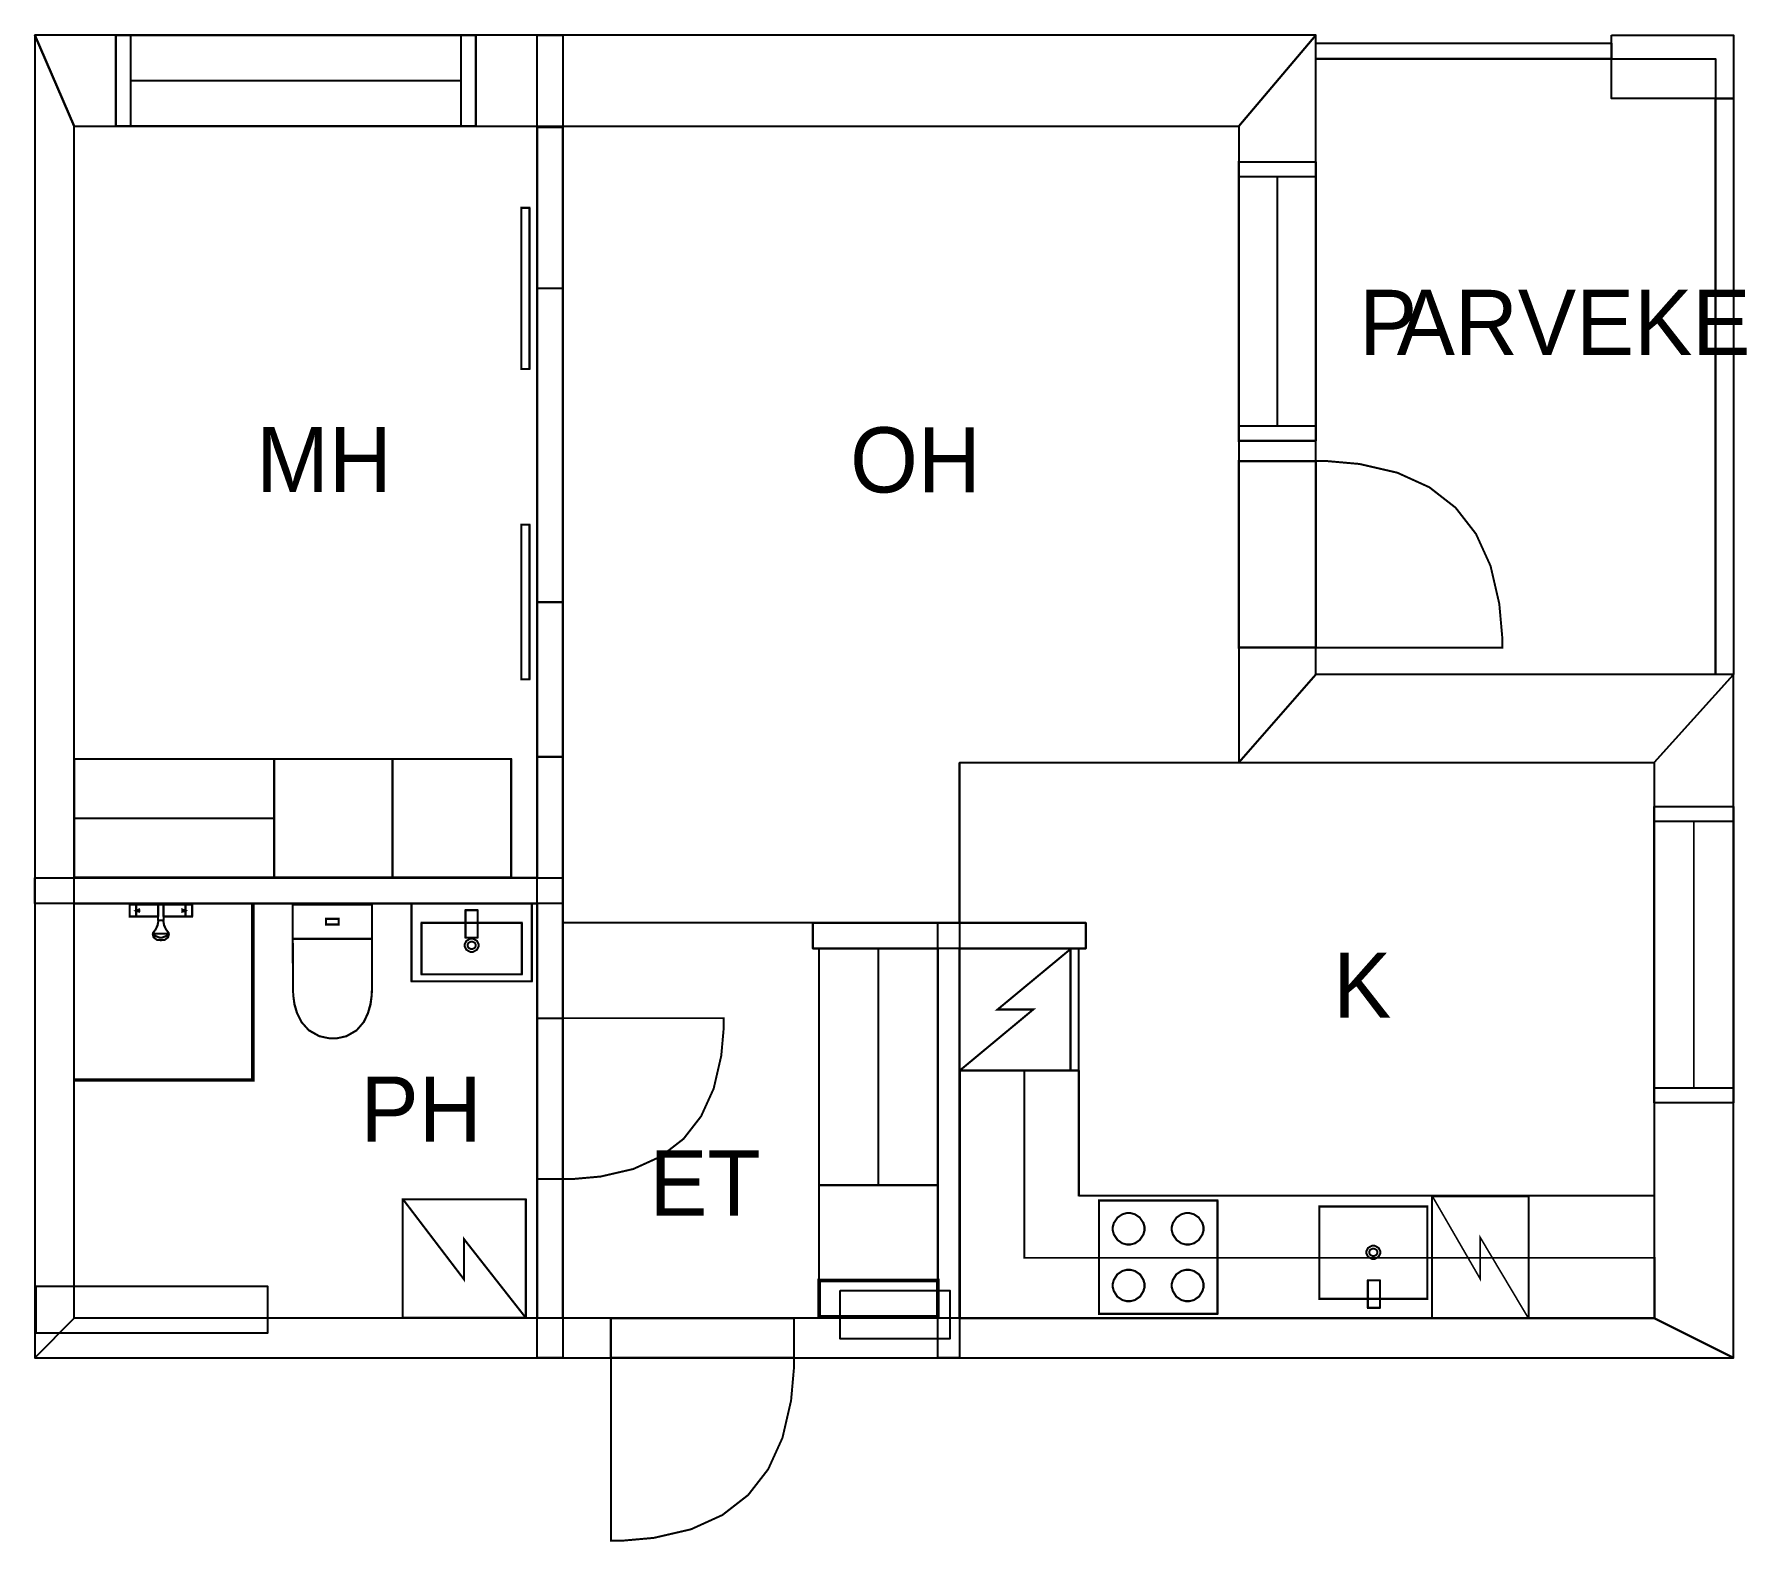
# Model space of a CAD drawing. Extents: x 0.63 to 9.66, y 0 to 7.95.
import ezdxf

# ---------------------------------------------------------------- set-up
doc = ezdxf.new("R2010")
doc.units = 0
doc.layers.get('0').update_dxf_attribs({"linetype": 'CONTINUOUS'})

msp = doc.modelspace()

# ---------------------------------------------------------------- linework, layer by layer
at = {"color": 0}
for points, const_width in [([(0.841581, 1.18088), (0.841581, 7.46425), (0.633247, 7.94342), (0.633247, 0.972547), (0.841581, 1.18088)], 0.002083), ([(1.06147, 7.94342), (2.95844, 7.94342), (2.95844, 7.46425), (1.06147, 7.46425), (1.06147, 7.94342)], 0.010417), ([(1.06147, 7.94342), (2.95844, 7.94342), (2.95844, 7.46425), (1.06147, 7.46425), (1.06147, 7.94342)], 0.010417), ([(6.98112, 7.46425), (6.98112, 4.10954), (7.38737, 4.57443), (7.38737, 7.94342), (6.98112, 7.46425)], 0.002083), ([(0.841581, 7.46425), (6.98112, 7.46425), (7.38737, 7.94342), (0.633247, 7.94342), (0.841581, 7.46425)], 0.002083), ([(3.28271, 7.94342), (3.41812, 7.94342), (3.41812, 0.972547), (3.28271, 0.972547), (3.28271, 7.94342)], 0.002083), ([(7.38737, 7.90175), (8.94612, 7.90175), (8.94612, 7.81842), (7.38737, 7.81842), (7.38737, 7.90175)], 0.002083), ([(8.94612, 7.94342), (9.58919, 7.94342), (9.58919, 7.61008), (8.94612, 7.61008), (8.94612, 7.94342)], 0.002083), ([(7.38737, 7.81842), (9.49544, 7.81842), (9.49544, 4.57443), (7.38737, 4.57443), (7.38737, 7.81842)], 0.002083), ([(9.49544, 7.61008), (9.58919, 7.61008), (9.58919, 4.57443), (9.49544, 4.57443), (9.49544, 7.61008)], 0.002083), ([(3.28271, 7.45925), (3.41812, 7.45925), (3.41812, 6.60861), (3.28271, 6.60861), (3.28271, 7.45925)], 0.010417), ([(6.98112, 7.27572), (7.38737, 7.27572), (7.38737, 5.8055), (6.98112, 5.8055), (6.98112, 7.27572)], 0.010417), ([(6.98112, 7.27572), (7.38737, 7.27572), (7.38737, 5.8055), (6.98112, 5.8055), (6.98112, 7.27572)], 0.010417), ([(3.19937, 7.0339), (3.24104, 7.0339), (3.24104, 6.18338), (3.19937, 6.18338), (3.19937, 7.0339)], 0.010417), ([(6.98112, 5.699), (7.38737, 5.699), (7.38737, 4.71582), (6.98112, 4.71582), (6.98112, 5.699)], 0.010417), ([(6.98112, 5.699), (7.38737, 5.699), (7.38737, 4.71582), (6.98112, 4.71582), (6.98112, 5.699)], 0.010417), ([(7.38737, 5.699), (7.44493, 5.699), (7.61778, 5.68365), (7.81749, 5.63758), (7.98643, 5.56076), (8.12468, 5.45324), (8.23221, 5.315), (8.30903, 5.14606), (8.35508, 4.94635), (8.3705, 4.77354), (8.3705, 4.71593), (7.38737, 4.71593), (7.38737, 5.699)], 0.010417), ([(3.19937, 5.36415), (3.24104, 5.36415), (3.24104, 4.54779), (3.19937, 4.54779), (3.19937, 5.36415)], 0.010417), ([(3.28271, 4.95589), (3.41812, 4.95589), (3.41812, 4.13954), (3.28271, 4.13954), (3.28271, 4.95589)], 0.010417), ([(6.98112, 4.10954), (9.17253, 4.10954), (9.58919, 4.57443), (7.38737, 4.57443), (6.98112, 4.10954)], 0.002083), ([(9.17253, 4.10954), (9.17253, 1.18088), (9.58919, 0.972547), (9.58919, 4.57443), (9.17253, 4.10954)], 0.002083), ([(0.841581, 4.12885), (1.89501, 4.12885), (1.89501, 3.50385), (0.841581, 3.50385), (0.841581, 4.12885)], 0.010417), ([(1.89501, 4.12885), (2.52001, 4.12885), (2.52001, 3.50385), (1.89501, 3.50385), (1.89501, 4.12885)], 0.010417), ([(2.52001, 4.12885), (3.14501, 4.12885), (3.14501, 3.50385), (2.52001, 3.50385), (2.52001, 4.12885)], 0.010417), ([(9.17253, 3.87728), (9.58919, 3.87728), (9.58919, 2.31674), (9.17253, 2.31674), (9.17253, 3.87728)], 0.010417), ([(9.17253, 3.87728), (9.58919, 3.87728), (9.58919, 2.31674), (9.17253, 2.31674), (9.17253, 3.87728)], 0.010417), ([(0.633247, 3.50196), (3.41812, 3.50196), (3.41812, 3.36654), (0.633247, 3.36654), (0.633247, 3.50196)], 0.002083), ([(1.13412, 3.36128), (1.16743, 3.36128), (1.16743, 3.29775), (1.13412, 3.29775), (1.13412, 3.36128)], 0.010417), ([(1.16743, 3.329), (1.17063, 3.33024), (1.18028, 3.3341), (1.18305, 3.33524), (1.18305, 3.33524), (1.18305, 3.33382), (1.18305, 3.32954), (1.18305, 3.32525), (1.18305, 3.32379), (1.18305, 3.32379), (1.18066, 3.32443), (1.17068, 3.32785), (1.16743, 3.329)], 0.010417), ([(1.16743, 3.36128), (1.28407, 3.36128), (1.28407, 3.29775), (1.16743, 3.29775), (1.16743, 3.36128)], 0.010417), ([(1.28407, 3.36128), (1.31223, 3.36128), (1.31223, 3.27794), (1.30518, 3.27794), (1.28933, 3.27794), (1.28407, 3.27794), (1.28407, 3.29878), (1.28407, 3.34565), (1.28407, 3.36128)], 0.010417), ([(1.31223, 3.36128), (1.42887, 3.36128), (1.42887, 3.29775), (1.31223, 3.29775), (1.31223, 3.36128)], 0.010417), ([(1.42785, 3.329), (1.42458, 3.33024), (1.41493, 3.3341), (1.41222, 3.33524), (1.41222, 3.33524), (1.41222, 3.33382), (1.41222, 3.32954), (1.41222, 3.32525), (1.41222, 3.32379), (1.41222, 3.32379), (1.41456, 3.32443), (1.42453, 3.32785), (1.42785, 3.329)], 0.010417), ([(1.42785, 3.36128), (1.46326, 3.36128), (1.46326, 3.29775), (1.42785, 3.29775), (1.42785, 3.36128)], 0.010417), ([(1.99408, 3.36149), (2.41064, 3.36149), (2.41064, 3.18024), (1.99408, 3.18024), (1.99408, 3.36149)], 0.010417), ([(2.6205, 3.36649), (3.25342, 3.36649), (3.25342, 2.95637), (2.6205, 2.95637), (2.6205, 3.36649)], 0.010417), ([(2.16928, 3.28614), (2.23551, 3.28614), (2.23551, 3.25558), (2.16928, 3.25558), (2.16928, 3.28614)], 0.010417), ([(2.67318, 3.26546), (3.20068, 3.26546), (3.20068, 2.99268), (2.67318, 2.99268), (2.67318, 3.26546)], 0.010417), ([(2.90528, 3.33236), (2.96778, 3.33236), (2.96778, 3.18653), (2.90528, 3.18653), (2.90528, 3.33236)], 0.010417), ([(4.73583, 3.26531), (6.17469, 3.26531), (6.17469, 3.12989), (4.73583, 3.12989), (4.73583, 3.26531)], 0.002083), ([(5.39481, 3.26531), (5.50939, 3.26531), (5.50939, 0.972547), (5.39481, 0.972547), (5.39481, 3.26531)], 0.002083), ([(2.41064, 2.92057), (2.41064, 2.92057), (2.41069, 2.90924), (2.40907, 2.87924), (2.40294, 2.83686), (2.38954, 2.78825), (2.366, 2.73964), (2.32954, 2.69726), (2.27735, 2.66726), (2.22428, 2.65588), (2.20665, 2.65588), (2.18832, 2.65588), (2.13346, 2.66726), (2.07943, 2.69726), (2.04161, 2.73964), (2.01714, 2.78825), (2.00315, 2.83686), (1.99675, 2.87924), (1.99501, 2.90924), (1.99511, 2.92057), (1.99511, 2.92057), (1.99408, 3.18024), (2.41064, 3.18024), (2.41064, 2.92057)], 0.010417), ([(2.97342, 3.14643), (2.97342, 3.14003), (2.96272, 3.12067), (2.94336, 3.10997), (2.93696, 3.10997), (2.9305, 3.10997), (2.91114, 3.12067), (2.9005, 3.14003), (2.9005, 3.14643), (2.9005, 3.15289), (2.91114, 3.17225), (2.9305, 3.18289), (2.93696, 3.18289), (2.94336, 3.18289), (2.96272, 3.17225), (2.97342, 3.15289), (2.97342, 3.14643)], 0.008333), ([(2.95779, 3.14643), (2.95779, 3.14279), (2.95167, 3.13172), (2.9406, 3.1256), (2.93696, 3.1256), (2.93326, 3.1256), (2.92219, 3.13172), (2.91613, 3.14279), (2.91613, 3.14643), (2.91613, 3.15013), (2.92219, 3.16118), (2.93326, 3.16726), (2.93696, 3.16726), (2.9406, 3.16726), (2.95167, 3.16118), (2.95779, 3.15013), (2.95779, 3.14643)], 0.008333), ([(4.76882, 3.12983), (4.76882, 1.88167), (5.39382, 1.88167), (5.39382, 3.12983), (4.76882, 3.12983)], 0.010417), ([(5.51053, 3.12983), (5.51053, 2.48643), (6.13688, 2.48643), (6.13688, 3.12983), (5.51053, 3.12983)], 0.010723), ([(6.09511, 3.12983), (6.09511, 2.48643), (6.13688, 2.48643), (6.13688, 3.12983), (6.09511, 3.12983)], 0.010723), ([(3.28271, 2.76226), (3.41812, 2.76226), (3.41812, 1.91433), (3.28271, 1.91433), (3.28271, 2.76226)], 0.010417), ([(3.28271, 2.76226), (3.41812, 2.76226), (3.41812, 1.91433), (3.28271, 1.91433), (3.28271, 2.76226)], 0.010417), ([(3.41812, 1.91433), (3.46778, 1.91433), (3.61686, 1.92763), (3.78911, 1.96733), (3.93485, 2.03364), (4.05414, 2.12636), (4.14686, 2.24561), (4.21311, 2.39139), (4.25288, 2.56364), (4.26617, 2.71272), (4.26617, 2.76238), (3.41812, 2.76238), (3.41812, 1.91433)], 0.010417), ([(5.51118, 2.48643), (6.13792, 2.48643), (6.13792, 1.82769), (9.17253, 1.82769), (9.17253, 1.18093), (5.50939, 1.18093), (5.51118, 2.48643)], 0.010417), ([(5.51118, 1.1824), (9.17426, 1.18278), (9.17426, 1.49908), (5.85021, 1.49908), (5.85021, 2.48643), (5.51118, 2.48643), (5.51118, 1.1824)], 0.010417), ([(2.57346, 1.80806), (3.22233, 1.80806), (3.22233, 1.18305), (2.57346, 1.18305), (2.57346, 1.80806)], 0.010815), ([(4.76882, 1.88172), (4.76882, 1.37999), (5.39382, 1.37999), (5.39382, 1.88172), (4.76882, 1.88172)], 0.010417), ([(6.24517, 1.80176), (6.86882, 1.80176), (6.86882, 1.20323), (6.24517, 1.20323), (6.24517, 1.80176)], 0.010417), ([(8.00119, 1.82422), (8.50846, 1.82422), (8.50846, 1.18093), (8.00119, 1.18093), (8.00119, 1.82422)], 0.008455), ([(6.31739, 1.65229), (6.31739, 1.66043), (6.32389, 1.68474), (6.34179, 1.71121), (6.36828, 1.72911), (6.39258, 1.73562), (6.40072, 1.73562), (6.40881, 1.73562), (6.43317, 1.72911), (6.45964, 1.71121), (6.47749, 1.68474), (6.48406, 1.66043), (6.48406, 1.65229), (6.48406, 1.64421), (6.47749, 1.6199), (6.45964, 1.59338), (6.43317, 1.57553), (6.40881, 1.56896), (6.40072, 1.56896), (6.39258, 1.56896), (6.36828, 1.57553), (6.34179, 1.59338), (6.32389, 1.6199), (6.31739, 1.64421), (6.31739, 1.65229)], 0.010417), ([(6.62853, 1.65229), (6.62853, 1.66043), (6.63504, 1.68474), (6.65294, 1.71121), (6.67942, 1.72911), (6.70372, 1.73562), (6.71186, 1.73562), (6.71994, 1.73562), (6.74425, 1.72911), (6.77078, 1.71121), (6.78863, 1.68474), (6.79519, 1.66043), (6.79519, 1.65229), (6.79519, 1.64421), (6.78863, 1.6199), (6.77078, 1.59338), (6.74425, 1.57553), (6.71994, 1.56896), (6.71186, 1.56896), (6.70372, 1.56896), (6.67942, 1.57553), (6.65294, 1.59338), (6.63504, 1.6199), (6.62853, 1.64421), (6.62853, 1.65229)], 0.010417), ([(7.40679, 1.77029), (7.97553, 1.77029), (7.97553, 1.28244), (7.40679, 1.28244), (7.40679, 1.77029)], 0.010417), ([(7.65468, 1.52806), (7.65468, 1.5345), (7.66531, 1.55387), (7.68468, 1.56451), (7.69114, 1.56451), (7.69754, 1.56451), (7.7169, 1.55387), (7.7276, 1.5345), (7.7276, 1.52806), (7.7276, 1.52165), (7.7169, 1.50228), (7.69754, 1.4916), (7.69114, 1.4916), (7.68468, 1.4916), (7.66531, 1.50228), (7.65468, 1.52165), (7.65468, 1.52806)], 0.008333), ([(7.67031, 1.52806), (7.67031, 1.53174), (7.67637, 1.54281), (7.68744, 1.54889), (7.69114, 1.54889), (7.69476, 1.54889), (7.70583, 1.54281), (7.71197, 1.53174), (7.71197, 1.52806), (7.71197, 1.52442), (7.70583, 1.51335), (7.69476, 1.50722), (7.69114, 1.50722), (7.68744, 1.50722), (7.67637, 1.51335), (7.67031, 1.52442), (7.67031, 1.52806)], 0.008333), ([(4.76981, 1.37994), (4.76981, 1.18761), (5.39481, 1.18761), (5.39481, 1.37994), (4.76981, 1.37994)], 0.019232), ([(6.31739, 1.35324), (6.31739, 1.36138), (6.32389, 1.38574), (6.34179, 1.41222), (6.36828, 1.43007), (6.39258, 1.43658), (6.40072, 1.43658), (6.40881, 1.43658), (6.43317, 1.43007), (6.45964, 1.41222), (6.47749, 1.38574), (6.48406, 1.36138), (6.48406, 1.35324), (6.48406, 1.34516), (6.47749, 1.32086), (6.45964, 1.29432), (6.43317, 1.27648), (6.40881, 1.26991), (6.40072, 1.26991), (6.39258, 1.26991), (6.36828, 1.27648), (6.34179, 1.29432), (6.32389, 1.32086), (6.31739, 1.34516), (6.31739, 1.35324)], 0.010417), ([(6.62853, 1.35324), (6.62853, 1.36138), (6.63504, 1.38574), (6.65294, 1.41222), (6.67942, 1.43007), (6.70372, 1.43658), (6.71186, 1.43658), (6.71994, 1.43658), (6.74425, 1.43007), (6.77078, 1.41222), (6.78863, 1.38574), (6.79519, 1.36138), (6.79519, 1.35324), (6.79519, 1.34516), (6.78863, 1.32086), (6.77078, 1.29432), (6.74425, 1.27648), (6.71994, 1.26991), (6.71186, 1.26991), (6.70372, 1.26991), (6.67942, 1.27648), (6.65294, 1.29432), (6.63504, 1.32086), (6.62853, 1.34516), (6.62853, 1.35324)], 0.010417), ([(7.66276, 1.38108), (7.72526, 1.38108), (7.72526, 1.23524), (7.66276, 1.23524), (7.66276, 1.38108)], 0.010417), ([(9.17253, 1.18088), (0.841581, 1.18088), (0.633247, 0.972547), (9.58919, 0.972547), (9.17253, 1.18088)], 0.002083), ([(3.67133, 1.18088), (4.63607, 1.18088), (4.63607, 0.972547), (3.67133, 0.972547), (3.67133, 1.18088)], 0.010417), ([(3.67133, 1.18088), (4.63607, 1.18088), (4.63607, 0.972547), (3.67133, 0.972547), (3.67133, 1.18088)], 0.010417), ([(4.63607, 0.972547), (4.63607, 0.916069), (4.62099, 0.746474), (4.57574, 0.55051), (4.50038, 0.384711), (4.39486, 0.249078), (4.25917, 0.143554), (4.09337, 0.068197), (3.8974, 0.022949), (3.72781, 0.007867), (3.67133, 0.007867), (3.67133, 0.972547), (4.63607, 0.972547)], 0.010417)]:
    msp.add_lwpolyline(points, close=True, dxfattribs=dict(at, const_width=const_width))
for points, const_width in [([(1.13959, 7.46425), (1.13959, 7.94342)], 0.010417), ([(2.88032, 7.46425), (2.88032, 7.94342)], 0.010417), ([(1.13959, 7.70383), (2.88032, 7.70383)], 0.010417), ([(6.98112, 7.1976), (7.38737, 7.1976)], 0.010417), ([(7.18425, 7.1976), (7.18425, 5.88357)], 0.010417), ([(6.98112, 5.88357), (7.38737, 5.88357)], 0.010417), ([(9.17253, 3.79915), (9.58919, 3.79915)], 0.010417), ([(9.38086, 3.79915), (9.38086, 2.39492)], 0.010417), ([(1.78271, 3.36649), (1.78271, 2.43674), (0.840767, 2.43674)], 0.01875), ([(1.28407, 3.27794), (1.28407, 3.27165), (1.28044, 3.25271), (1.27051, 3.23031), (1.26742, 3.22586), (1.26633, 3.22433), (1.25618, 3.20975), (1.25597, 3.20817), (1.25543, 3.20535), (1.2596, 3.18881), (1.27626, 3.17589), (1.28201, 3.17486), (1.28331, 3.17458), (1.29481, 3.17378), (1.29867, 3.17378), (1.29763, 3.17378), (1.30176, 3.17378), (1.31299, 3.17458), (1.31429, 3.17486), (1.31999, 3.17589), (1.3367, 3.18881), (1.34082, 3.20535), (1.34033, 3.20817), (1.34006, 3.20975), (1.32992, 3.22433), (1.32888, 3.22586), (1.32574, 3.23031), (1.31586, 3.25271), (1.31223, 3.27165), (1.31223, 3.27794)], 0.010417), ([(1.25597, 3.20714), (1.25618, 3.20665), (1.26807, 3.19646), (1.29177, 3.18733), (1.2997, 3.18733), (1.30593, 3.18761), (1.32861, 3.19683), (1.33979, 3.20665), (1.34033, 3.20714)], 0.010417), ([(5.51053, 2.48643), (5.89785, 2.80811), (5.7099, 2.80811), (6.09825, 3.12983)], 0.010723), ([(9.17253, 2.39492), (9.58919, 2.39492)], 0.010417), ([(3.22233, 1.18305), (2.89681, 1.5976), (2.89681, 1.38515), (2.57454, 1.80806)], 0.010815), ([(8.50846, 1.18093), (8.25401, 1.60764), (8.25401, 1.38894), (8.00201, 1.82422)], 0.008455)]:
    msp.add_lwpolyline(points, dxfattribs=dict(at, const_width=const_width))
for points in [[(0.841581, 7.46425), (6.98112, 7.46425), (7.38737, 7.94342), (0.633247, 7.94342), (0.841581, 7.46425)], [(0.841581, 1.18088), (0.841581, 7.46425), (0.633247, 7.94342), (0.633247, 0.972547), (0.841581, 1.18088)], [(3.28271, 7.94342), (3.41812, 7.94342), (3.41812, 0.972547), (3.28271, 0.972547), (3.28271, 7.94342)], [(6.98112, 7.46425), (6.98112, 4.10954), (7.38737, 4.57443), (7.38737, 7.94342), (6.98112, 7.46425)], [(8.94612, 7.94342), (9.58919, 7.94342), (9.58919, 7.61008), (8.94612, 7.61008), (8.94612, 7.94342)], [(6.98112, 4.10954), (9.17253, 4.10954), (9.58919, 4.57443), (7.38737, 4.57443), (6.98112, 4.10954)], [(9.17253, 4.10954), (9.17253, 1.18088), (9.58919, 0.972547), (9.58919, 4.57443), (9.17253, 4.10954)], [(0.633247, 3.50196), (3.41812, 3.50196), (3.41812, 3.36654), (0.633247, 3.36654), (0.633247, 3.50196)], [(4.73583, 3.26531), (6.17469, 3.26531), (6.17469, 3.12989), (4.73583, 3.12989), (4.73583, 3.26531)], [(5.39481, 3.26531), (5.50939, 3.26531), (5.50939, 0.972547), (5.39481, 0.972547), (5.39481, 3.26531)], [(0.641656, 1.34901), (1.86094, 1.34901), (1.86094, 1.10124), (0.641656, 1.10124), (0.641656, 1.34901)], [(4.88075, 1.32726), (5.45811, 1.32726), (5.45811, 1.07162), (4.88075, 1.07162), (4.88075, 1.32726)], [(9.17253, 1.18088), (0.841581, 1.18088), (0.633247, 0.972547), (9.58919, 0.972547), (9.17253, 1.18088)]]:
    msp.add_lwpolyline(points, close=True, dxfattribs=at)
at = {"color": 7}
for points in [[(1.06147, 7.94342), (2.95844, 7.94342), (2.95844, 7.46425), (1.06147, 7.46425), (1.06147, 7.94342)], [(1.06147, 7.94342), (2.95844, 7.94342), (2.95844, 7.46425), (1.06147, 7.46425), (1.06147, 7.94342)], [(7.38737, 7.90175), (8.94612, 7.90175), (8.94612, 7.81842), (7.38737, 7.81842), (7.38737, 7.90175)], [(7.38737, 7.81842), (9.49544, 7.81842), (9.49544, 4.57443), (7.38737, 4.57443), (7.38737, 7.81842)], [(9.49544, 7.61008), (9.58919, 7.61008), (9.58919, 4.57443), (9.49544, 4.57443), (9.49544, 7.61008)], [(0.841581, 7.46425), (3.28271, 7.46425), (3.28271, 3.50196), (0.841581, 3.50196), (0.841581, 7.46425)], [(3.28271, 7.45925), (3.41812, 7.45925), (3.41812, 6.60861), (3.28271, 6.60861), (3.28271, 7.45925)], [(3.28271, 7.45925), (3.41812, 7.45925), (3.41812, 6.60861), (3.28271, 6.60861), (3.28271, 7.45925)], [(6.98112, 4.10954), (9.17253, 4.10954), (5.50939, 4.10829), (5.50851, 3.26531), (5.39199, 3.26531), (3.41812, 3.26665), (3.41812, 7.46425), (6.98112, 7.46425), (6.98112, 4.10954)], [(6.98112, 7.27572), (7.38737, 7.27572), (7.38737, 5.8055), (6.98112, 5.8055), (6.98112, 7.27572)], [(6.98112, 7.27572), (7.38737, 7.27572), (7.38737, 5.8055), (6.98112, 5.8055), (6.98112, 7.27572)], [(3.19937, 7.0339), (3.24104, 7.0339), (3.24104, 6.18338), (3.19937, 6.18338), (3.19937, 7.0339)], [(6.98112, 5.699), (7.38737, 5.699), (7.38737, 4.71582), (6.98112, 4.71582), (6.98112, 5.699)], [(6.98112, 5.699), (7.38737, 5.699), (7.38737, 4.71582), (6.98112, 4.71582), (6.98112, 5.699)], [(3.19937, 5.36415), (3.24104, 5.36415), (3.24104, 4.54779), (3.19937, 4.54779), (3.19937, 5.36415)], [(3.28271, 4.95589), (3.41812, 4.95589), (3.41812, 4.13954), (3.28271, 4.13954), (3.28271, 4.95589)], [(3.28271, 4.95589), (3.41812, 4.95589), (3.41812, 4.13954), (3.28271, 4.13954), (3.28271, 4.95589)], [(0.841581, 4.12885), (1.89501, 4.12885), (1.89501, 3.50385), (0.841581, 3.50385), (0.841581, 4.12885)], [(1.89501, 4.12885), (2.52001, 4.12885), (2.52001, 3.50385), (1.89501, 3.50385), (1.89501, 4.12885)], [(2.52001, 4.12885), (3.14501, 4.12885), (3.14501, 3.50385), (2.52001, 3.50385), (2.52001, 4.12885)], [(9.17253, 1.18088), (5.50939, 1.18088), (5.50939, 3.12989), (6.17469, 3.12989), (6.17469, 3.26531), (5.50851, 3.26531), (5.50939, 4.10829), (9.17253, 4.10954), (9.17253, 1.18088)], [(9.17253, 3.87728), (9.58919, 3.87728), (9.58919, 2.31674), (9.17253, 2.31674), (9.17253, 3.87728)], [(9.17253, 3.87728), (9.58919, 3.87728), (9.58919, 2.31674), (9.17253, 2.31674), (9.17253, 3.87728)], [(0.841581, 3.36654), (3.28271, 3.36654), (3.28271, 1.18088), (0.841581, 1.18088), (0.841581, 3.36654)], [(1.13412, 3.36128), (1.16743, 3.36128), (1.16743, 3.29775), (1.13412, 3.29775), (1.13412, 3.36128)], [(1.16743, 3.36128), (1.28407, 3.36128), (1.28407, 3.29775), (1.16743, 3.29775), (1.16743, 3.36128)], [(1.28407, 3.36128), (1.31223, 3.36128), (1.31223, 3.27794), (1.30518, 3.27794), (1.28933, 3.27794), (1.28407, 3.27794), (1.28407, 3.29878), (1.28407, 3.34565), (1.28407, 3.36128)], [(1.31223, 3.36128), (1.42887, 3.36128), (1.42887, 3.29775), (1.31223, 3.29775), (1.31223, 3.36128)], [(1.42785, 3.36128), (1.46326, 3.36128), (1.46326, 3.29775), (1.42785, 3.29775), (1.42785, 3.36128)], [(1.99408, 3.36149), (2.41064, 3.36149), (2.41064, 3.18024), (1.99408, 3.18024), (1.99408, 3.36149)], [(2.6205, 3.36649), (3.25342, 3.36649), (3.25342, 2.95637), (2.6205, 2.95637), (2.6205, 3.36649)], [(1.16743, 3.329), (1.17063, 3.33024), (1.18028, 3.3341), (1.18305, 3.33524), (1.18305, 3.33524), (1.18305, 3.33382), (1.18305, 3.32954), (1.18305, 3.32525), (1.18305, 3.32379), (1.18305, 3.32379), (1.18066, 3.32443), (1.17068, 3.32785), (1.16743, 3.329)], [(1.28407, 3.27794), (1.28407, 3.27165), (1.28044, 3.25271), (1.27051, 3.23031), (1.26742, 3.22586), (1.26633, 3.22433), (1.25618, 3.20975), (1.25597, 3.20817), (1.25543, 3.20535), (1.2596, 3.18881), (1.27626, 3.17589), (1.28201, 3.17486), (1.28331, 3.17458), (1.29481, 3.17378), (1.29867, 3.17378), (1.29763, 3.17378), (1.30176, 3.17378), (1.31299, 3.17458), (1.31429, 3.17486), (1.31999, 3.17589), (1.3367, 3.18881), (1.34082, 3.20535), (1.34033, 3.20817), (1.34006, 3.20975), (1.32992, 3.22433), (1.32888, 3.22586), (1.32574, 3.23031), (1.31586, 3.25271), (1.31223, 3.27165), (1.31223, 3.27794)], [(1.42785, 3.329), (1.42458, 3.33024), (1.41493, 3.3341), (1.41222, 3.33524), (1.41222, 3.33524), (1.41222, 3.33382), (1.41222, 3.32954), (1.41222, 3.32525), (1.41222, 3.32379), (1.41222, 3.32379), (1.41456, 3.32443), (1.42453, 3.32785), (1.42785, 3.329)], [(2.16928, 3.28614), (2.23551, 3.28614), (2.23551, 3.25558), (2.16928, 3.25558), (2.16928, 3.28614)], [(2.67318, 3.26546), (3.20068, 3.26546), (3.20068, 2.99268), (2.67318, 2.99268), (2.67318, 3.26546)], [(2.90528, 3.33236), (2.96778, 3.33236), (2.96778, 3.18653), (2.90528, 3.18653), (2.90528, 3.33236)], [(5.39199, 3.26531), (4.73583, 3.26531), (4.73583, 3.12989), (5.39481, 3.12989), (5.39481, 1.18088), (3.41812, 1.18088), (3.41812, 3.26665), (5.39199, 3.26531)], [(1.25597, 3.20714), (1.25618, 3.20665), (1.26807, 3.19646), (1.29177, 3.18733), (1.2997, 3.18733), (1.30593, 3.18761), (1.32861, 3.19683), (1.33979, 3.20665), (1.34033, 3.20714)], [(2.41064, 2.92057), (2.41064, 2.92057), (2.41069, 2.90924), (2.40907, 2.87924), (2.40294, 2.83686), (2.38954, 2.78825), (2.366, 2.73964), (2.32954, 2.69726), (2.27735, 2.66726), (2.22428, 2.65588), (2.20665, 2.65588), (2.18832, 2.65588), (2.13346, 2.66726), (2.07943, 2.69726), (2.04161, 2.73964), (2.01714, 2.78825), (2.00315, 2.83686), (1.99675, 2.87924), (1.99501, 2.90924), (1.99511, 2.92057), (1.99511, 2.92057), (1.99408, 3.18024), (2.41064, 3.18024), (2.41064, 2.92057)], [(2.97342, 3.14643), (2.97342, 3.14003), (2.96272, 3.12067), (2.94336, 3.10997), (2.93696, 3.10997), (2.9305, 3.10997), (2.91114, 3.12067), (2.9005, 3.14003), (2.9005, 3.14643), (2.9005, 3.15289), (2.91114, 3.17225), (2.9305, 3.18289), (2.93696, 3.18289), (2.94336, 3.18289), (2.96272, 3.17225), (2.97342, 3.15289), (2.97342, 3.14643)], [(2.95779, 3.14643), (2.95779, 3.14279), (2.95167, 3.13172), (2.9406, 3.1256), (2.93696, 3.1256), (2.93326, 3.1256), (2.92219, 3.13172), (2.91613, 3.14279), (2.91613, 3.14643), (2.91613, 3.15013), (2.92219, 3.16118), (2.93326, 3.16726), (2.93696, 3.16726), (2.9406, 3.16726), (2.95167, 3.16118), (2.95779, 3.15013), (2.95779, 3.14643)], [(4.76882, 3.12983), (5.39382, 3.12983), (5.39382, 1.88167), (4.76882, 1.88167), (4.76882, 3.12983)], [(5.51053, 3.12983), (6.13688, 3.12983), (6.13688, 2.48643), (5.51053, 2.48643), (5.51053, 3.12983)], [(6.09511, 3.12983), (6.13688, 3.12983), (6.13688, 2.48643), (6.09511, 2.48643), (6.09511, 3.12983)], [(3.28271, 2.76226), (3.41812, 2.76226), (3.41812, 1.91433), (3.28271, 1.91433), (3.28271, 2.76226)], [(3.28271, 2.76226), (3.41812, 2.76226), (3.41812, 1.91433), (3.28271, 1.91433), (3.28271, 2.76226)], [(5.51118, 2.48643), (6.13792, 2.48643), (6.13792, 1.82769), (9.17253, 1.82769), (9.17253, 1.18093), (5.50939, 1.18093), (5.51118, 2.48643)], [(2.57346, 1.80806), (3.22233, 1.80806), (3.22233, 1.18305), (2.57346, 1.18305), (2.57346, 1.80806)], [(4.76882, 1.88172), (5.39382, 1.88172), (5.39382, 1.37999), (4.76882, 1.37999), (4.76882, 1.88172)], [(8.00119, 1.82422), (8.50846, 1.82422), (8.50846, 1.18093), (8.00119, 1.18093), (8.00119, 1.82422)], [(6.24517, 1.80176), (6.86882, 1.80176), (6.86882, 1.20323), (6.24517, 1.20323), (6.24517, 1.80176)], [(6.31739, 1.65229), (6.31739, 1.66043), (6.32389, 1.68474), (6.34179, 1.71121), (6.36828, 1.72911), (6.39258, 1.73562), (6.40072, 1.73562), (6.40881, 1.73562), (6.43317, 1.72911), (6.45964, 1.71121), (6.47749, 1.68474), (6.48406, 1.66043), (6.48406, 1.65229), (6.48406, 1.64421), (6.47749, 1.6199), (6.45964, 1.59338), (6.43317, 1.57553), (6.40881, 1.56896), (6.40072, 1.56896), (6.39258, 1.56896), (6.36828, 1.57553), (6.34179, 1.59338), (6.32389, 1.6199), (6.31739, 1.64421), (6.31739, 1.65229)], [(6.62853, 1.65229), (6.62853, 1.66043), (6.63504, 1.68474), (6.65294, 1.71121), (6.67942, 1.72911), (6.70372, 1.73562), (6.71186, 1.73562), (6.71994, 1.73562), (6.74425, 1.72911), (6.77078, 1.71121), (6.78863, 1.68474), (6.79519, 1.66043), (6.79519, 1.65229), (6.79519, 1.64421), (6.78863, 1.6199), (6.77078, 1.59338), (6.74425, 1.57553), (6.71994, 1.56896), (6.71186, 1.56896), (6.70372, 1.56896), (6.67942, 1.57553), (6.65294, 1.59338), (6.63504, 1.6199), (6.62853, 1.64421), (6.62853, 1.65229)], [(7.40679, 1.77029), (7.97553, 1.77029), (7.97553, 1.28244), (7.40679, 1.28244), (7.40679, 1.77029)], [(7.65468, 1.52806), (7.65468, 1.5345), (7.66531, 1.55387), (7.68468, 1.56451), (7.69114, 1.56451), (7.69754, 1.56451), (7.7169, 1.55387), (7.7276, 1.5345), (7.7276, 1.52806), (7.7276, 1.52165), (7.7169, 1.50228), (7.69754, 1.4916), (7.69114, 1.4916), (7.68468, 1.4916), (7.66531, 1.50228), (7.65468, 1.52165), (7.65468, 1.52806)], [(7.67031, 1.52806), (7.67031, 1.53174), (7.67637, 1.54281), (7.68744, 1.54889), (7.69114, 1.54889), (7.69476, 1.54889), (7.70583, 1.54281), (7.71197, 1.53174), (7.71197, 1.52806), (7.71197, 1.52442), (7.70583, 1.51335), (7.69476, 1.50722), (7.69114, 1.50722), (7.68744, 1.50722), (7.67637, 1.51335), (7.67031, 1.52442), (7.67031, 1.52806)], [(4.76981, 1.37994), (5.39481, 1.37994), (5.39481, 1.18761), (4.76981, 1.18761), (4.76981, 1.37994)], [(6.31739, 1.35324), (6.31739, 1.36138), (6.32389, 1.38574), (6.34179, 1.41222), (6.36828, 1.43007), (6.39258, 1.43658), (6.40072, 1.43658), (6.40881, 1.43658), (6.43317, 1.43007), (6.45964, 1.41222), (6.47749, 1.38574), (6.48406, 1.36138), (6.48406, 1.35324), (6.48406, 1.34516), (6.47749, 1.32086), (6.45964, 1.29432), (6.43317, 1.27648), (6.40881, 1.26991), (6.40072, 1.26991), (6.39258, 1.26991), (6.36828, 1.27648), (6.34179, 1.29432), (6.32389, 1.32086), (6.31739, 1.34516), (6.31739, 1.35324)], [(6.62853, 1.35324), (6.62853, 1.36138), (6.63504, 1.38574), (6.65294, 1.41222), (6.67942, 1.43007), (6.70372, 1.43658), (6.71186, 1.43658), (6.71994, 1.43658), (6.74425, 1.43007), (6.77078, 1.41222), (6.78863, 1.38574), (6.79519, 1.36138), (6.79519, 1.35324), (6.79519, 1.34516), (6.78863, 1.32086), (6.77078, 1.29432), (6.74425, 1.27648), (6.71994, 1.26991), (6.71186, 1.26991), (6.70372, 1.26991), (6.67942, 1.27648), (6.65294, 1.29432), (6.63504, 1.32086), (6.62853, 1.34516), (6.62853, 1.35324)], [(7.66276, 1.38108), (7.72526, 1.38108), (7.72526, 1.23524), (7.66276, 1.23524), (7.66276, 1.38108)], [(3.67133, 1.18088), (4.63607, 1.18088), (4.63607, 0.972547), (3.67133, 0.972547), (3.67133, 1.18088)], [(3.67133, 1.18088), (4.63607, 1.18088), (4.63607, 0.972547), (3.67133, 0.972547), (3.67133, 1.18088)]]:
    msp.add_lwpolyline(points, close=True, dxfattribs=at)
for points, const_width in [([(0.841581, 7.46425), (3.28271, 7.46425), (3.28271, 3.50196), (0.841581, 3.50196), (0.841581, 7.46425)], 0.002083), ([(3.28271, 7.45925), (3.41812, 7.45925), (3.41812, 6.60861), (3.28271, 6.60861), (3.28271, 7.45925)], 0.010417), ([(6.98112, 4.10954), (9.17253, 4.10954), (5.50939, 4.10829), (5.50851, 3.26531), (5.39199, 3.26531), (3.41812, 3.26665), (3.41812, 7.46425), (6.98112, 7.46425), (6.98112, 4.10954)], 0.002083), ([(3.28271, 4.95589), (3.41812, 4.95589), (3.41812, 4.13954), (3.28271, 4.13954), (3.28271, 4.95589)], 0.010417), ([(9.17253, 1.18088), (5.50939, 1.18088), (5.50939, 3.12989), (6.17469, 3.12989), (6.17469, 3.26531), (5.50851, 3.26531), (5.50939, 4.10829), (9.17253, 4.10954), (9.17253, 1.18088)], 0.002083), ([(0.841581, 3.36654), (3.28271, 3.36654), (3.28271, 1.18088), (0.841581, 1.18088), (0.841581, 3.36654)], 0.002083), ([(5.39199, 3.26531), (4.73583, 3.26531), (4.73583, 3.12989), (5.39481, 3.12989), (5.39481, 1.18088), (3.41812, 1.18088), (3.41812, 3.26665), (5.39199, 3.26531)], 0.002083)]:
    msp.add_lwpolyline(points, close=True, dxfattribs=dict(at, const_width=const_width))
at = {"color": 253, "const_width": 0.010417}
for points in [[(1.89501, 3.81635), (0.841581, 3.81635)], [(5.08132, 3.12983), (5.08132, 1.88172)]]:
    msp.add_lwpolyline(points, dxfattribs=at)

# ---------------------------------------------------------------- texts
at = {"color": 0}
for s, p in [('P', (7.61561, 6.2579)), ('ARVEKE', (7.81461, 6.2579)), ('MH', (1.80171, 5.53518)), ('OH', (4.93235, 5.53335)), ('K', (7.47951, 2.7645)), ('PH', (2.35111, 2.11115)), ('ET', (3.87382, 1.72225))]:
    msp.add_text(s, height=0.34375, dxfattribs=at).set_placement(p)

doc.saveas('drawing.dxf')
